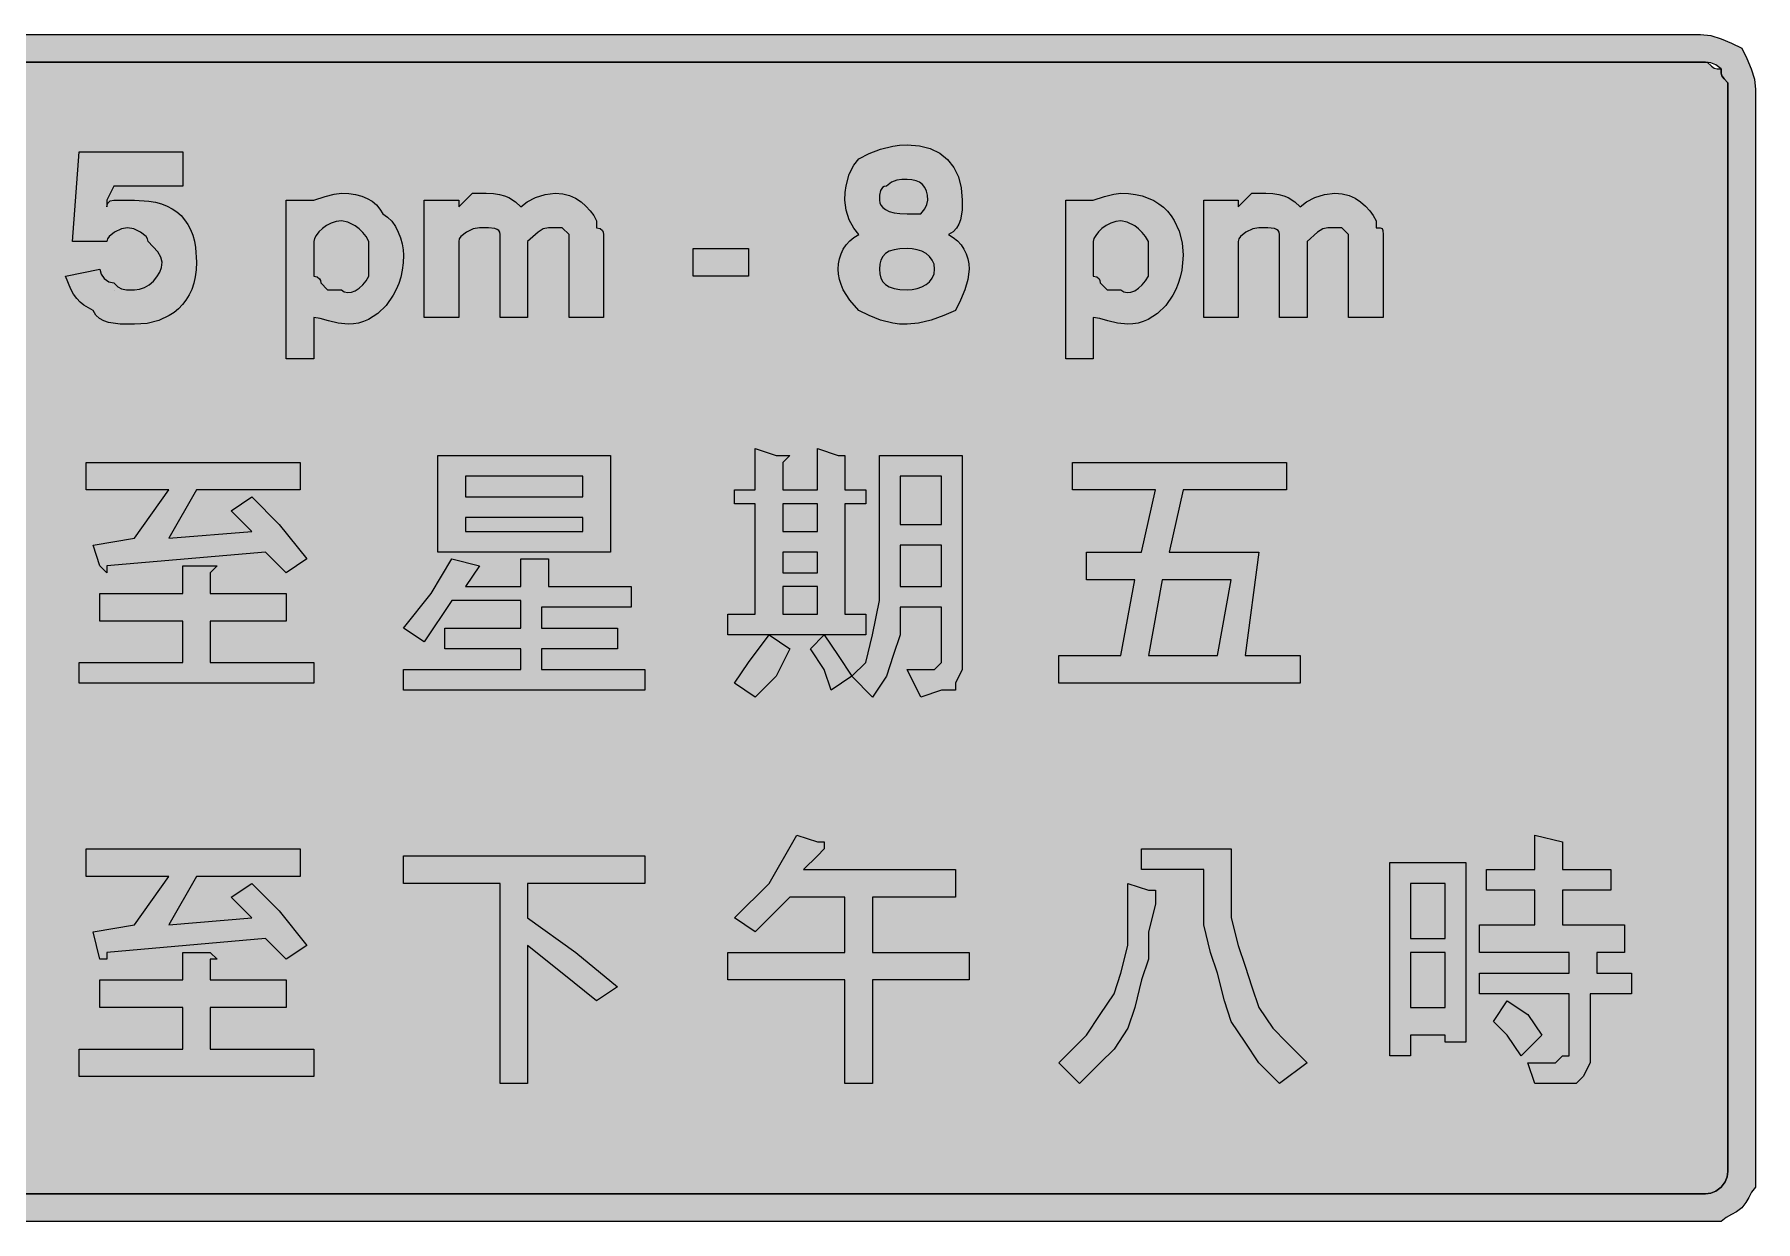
# Model space of a CAD drawing. Header units: metres. Extents: x 11 to 555, y 32 to 238.
# Drawn here: x 255.3 to 554.7, y 31.7 to 238.1 of the extents above; entities that cross this region are included whole.
import ezdxf

# ---------------------------------------------------------------- set-up
doc = ezdxf.new("R2010")
doc.units = ezdxf.units.M
for name, color, linetype, true_color in [('FILL_BLACK_000000', 7, 'Continuous', 0x000000), ('FILL_WHITE_FFFFFF', 7, 'Continuous', 0xffffff), ('STROKE_BLACK_000000', 7, 'Continuous', 0x000000)]:
    doc.layers.add(name, color=color, linetype=linetype, true_color=true_color)

msp = doc.modelspace()

# ---------------------------------------------------------------- hatches: boundary and pattern name
at = {"layer": 'FILL_BLACK_000000', "true_color": 0x000000}
h = msp.add_hatch(color=7, dxfattribs=at)
h.dxf.hatch_style = 1
h.paths.add_polyline_path([(546.87, 237.87), (548.67, 237.33), (550.47, 236.56), (552.27, 235.68), (553.15, 233.88), (553.92, 232.08), (554.46, 230.28), (554.67, 228.48), (554.67, 41.28), (554.67, 37.68), (553.96, 36.78), (553.47, 35.88), (552.98, 34.98), (552.27, 34.08), (551.37, 33.37), (550.47, 32.88), (549.57, 32.39), (548.67, 31.68), (545.07, 31.68), (21.87, 31.68), (20.07, 31.72), (18.27, 31.98), (17.37, 32.27), (16.47, 32.69), (15.57, 33.29), (14.67, 34.08), (13.1, 35.88), (11.97, 37.68), (11.58, 38.58), (11.3, 39.48), (11.13, 40.38), (11.07, 41.28), (11.07, 228.48), (11.13, 229.38), (11.3, 230.28), (11.58, 231.18), (11.97, 232.08), (13.1, 233.88), (14.67, 235.68), (15.57, 236.39), (16.47, 236.88), (17.37, 237.37), (18.27, 238.08), (21.87, 238.08), (545.07, 238.08), (546.87, 237.87)])
h.paths.add_polyline_path([(19.6, 232.87), (18.77, 232.39), (18.12, 231.78), (17.64, 231.05), (17.31, 230.24), (17.13, 229.38), (17.07, 228.48), (17.07, 41.28), (17.07, 40.08), (17.09, 39.37), (17.22, 38.88), (17.58, 38.39), (18.27, 37.68), (19.17, 36.99), (20.07, 36.63), (20.97, 36.5), (21.87, 36.48), (545.07, 36.48), (545.97, 36.5), (546.87, 36.63), (547.77, 36.99), (548.67, 37.68), (549.36, 38.58), (549.72, 39.48), (549.85, 40.38), (549.87, 41.28), (549.87, 228.48), (549.87, 229.68), (549.18, 230.39), (548.82, 230.88), (548.69, 231.37), (548.67, 232.08), (547.77, 232.77), (546.87, 233.13), (545.97, 233.26), (545.07, 233.28), (21.87, 233.28), (20.63, 233.17), (19.6, 232.87)], flags=16)
h = msp.add_hatch(color=7, dxfattribs=at)
h.dxf.hatch_style = 1
h.paths.add_polyline_path([(402.42, 188.43), (400.49, 189.2), (398.67, 190.08), (397.1, 191.88), (395.97, 193.68), (395.58, 194.58), (395.3, 195.48), (395.13, 196.38), (395.07, 197.28), (395.13, 198.18), (395.3, 199.06), (395.58, 199.92), (395.97, 200.73), (396.48, 201.49), (397.1, 202.17), (397.83, 202.78), (398.67, 203.28), (397.79, 204.39), (397.02, 205.83), (396.48, 207.5), (396.27, 209.28), (396.32, 210.57), (396.48, 211.75), (397.02, 213.78), (397.79, 215.35), (398.67, 216.48), (400.49, 217.36), (402.42, 218.13), (404.58, 218.67), (405.77, 218.83), (407.07, 218.88), (409.21, 218.71), (411.1, 218.22), (412.74, 217.42), (414.12, 216.33), (415.21, 214.95), (416.01, 213.31), (416.5, 211.42), (416.67, 209.28), (416.63, 207.5), (416.37, 205.83), (416.08, 205.07), (415.66, 204.39), (415.06, 203.78), (414.27, 203.28), (415.11, 202.78), (415.85, 202.17), (416.46, 201.49), (416.97, 200.73), (417.36, 199.92), (417.65, 199.06), (417.81, 198.18), (417.87, 197.28), (417.66, 195.48), (417.12, 193.68), (416.35, 191.88), (415.47, 190.08), (413.48, 189.2), (411.27, 188.43), (409.06, 187.89), (407.07, 187.68), (405.77, 187.73), (404.58, 187.89), (402.42, 188.43)])
h.paths.add_polyline_path([(403.97, 200.37), (403.32, 199.98), (402.84, 199.47), (402.51, 198.85), (402.33, 198.12), (402.27, 197.28), (402.33, 196.44), (402.51, 195.7), (402.84, 195.09), (403.32, 194.58), (403.97, 194.19), (404.8, 193.9), (405.83, 193.74), (407.07, 193.68), (407.97, 193.74), (408.83, 193.9), (409.64, 194.19), (410.37, 194.58), (410.98, 195.09), (411.46, 195.7), (411.76, 196.44), (411.87, 197.28), (411.76, 198.12), (411.46, 198.85), (410.98, 199.47), (410.37, 199.98), (409.64, 200.37), (408.83, 200.65), (407.97, 200.82), (407.07, 200.88), (405.83, 200.82), (404.8, 200.65), (403.97, 200.37)], flags=16)
h.paths.add_polyline_path([(410.45, 210.85), (410.16, 211.47), (409.77, 211.98), (409.26, 212.37), (408.65, 212.65), (407.91, 212.82), (407.07, 212.88), (406.17, 212.86), (405.27, 212.73), (404.37, 212.37), (403.47, 211.68), (403.07, 211.63), (402.78, 211.47), (402.42, 210.93), (402.29, 210.16), (402.27, 209.28), (402.33, 208.83), (402.51, 208.4), (402.84, 207.99), (403.32, 207.63), (403.97, 207.32), (404.8, 207.09), (405.83, 206.93), (407.07, 206.88), (409.47, 206.88), (410.16, 207.76), (410.52, 208.53), (410.67, 209.28), (410.61, 210.12), (410.45, 210.85)], flags=16)
h = msp.add_hatch(color=7, dxfattribs=at)
h.dxf.hatch_style = 1
h.paths.add_polyline_path([(273.57, 193.79), (274.43, 194.09), (275.24, 194.57), (275.97, 195.18), (276.58, 195.91), (277.06, 196.72), (277.36, 197.58), (277.47, 198.48), (277.26, 199.38), (276.72, 200.28), (275.07, 202.08), (274.96, 202.53), (274.68, 202.96), (273.72, 203.73), (272.54, 204.27), (271.47, 204.48), (270.4, 204.27), (269.22, 203.73), (268.26, 202.96), (267.98, 202.53), (267.87, 202.08), (261.87, 202.08), (263.07, 217.68), (281.07, 217.68), (281.07, 211.68), (269.07, 211.68), (267.87, 209.28), (267.87, 208.08), (267.92, 208.48), (268.06, 208.77), (268.47, 209.13), (269.07, 209.28), (270.27, 209.28), (272.67, 209.28), (275.2, 209.11), (276.34, 208.9), (277.4, 208.6), (278.37, 208.23), (279.25, 207.76), (280.05, 207.21), (280.77, 206.58), (281.4, 205.86), (281.95, 205.06), (282.42, 204.18), (282.8, 203.2), (283.09, 202.15), (283.3, 201.01), (283.47, 198.48), (283.41, 197.17), (283.25, 195.95), (282.99, 194.81), (282.63, 193.75), (282.17, 192.78), (281.63, 191.9), (281.02, 191.1), (280.32, 190.38), (279.55, 189.75), (278.72, 189.2), (276.89, 188.35), (274.86, 187.85), (272.67, 187.68), (270.2, 187.72), (268.17, 187.98), (267.33, 188.27), (266.6, 188.69), (265.98, 189.29), (265.47, 190.08), (263.88, 191.02), (263.21, 191.56), (262.62, 192.18), (262.08, 192.92), (261.59, 193.79), (260.67, 196.08), (266.67, 197.28), (266.88, 196.4), (267.42, 195.63), (268.19, 195.09), (269.07, 194.88), (269.8, 194.19), (270.42, 193.83), (271.26, 193.7), (272.67, 193.68), (273.57, 193.79)])
h = msp.add_hatch(color=7, dxfattribs=at)
h.dxf.hatch_style = 1
h.paths.add_polyline_path([(319.25, 197.1), (319, 195.9), (318.65, 194.77), (318.21, 193.71), (317.7, 192.72), (316.47, 190.98), (315.02, 189.58), (313.4, 188.54), (312.54, 188.17), (311.66, 187.9), (310.77, 187.74), (309.87, 187.68), (308.09, 187.87), (306.42, 188.28), (304.98, 188.69), (303.87, 188.88), (303.87, 181.68), (299.07, 181.68), (299.07, 209.28), (303.87, 209.28), (305.82, 209.88), (307.41, 210.29), (308.67, 210.48), (309.96, 210.42), (311.15, 210.25), (312.21, 209.97), (313.17, 209.58), (314.01, 209.07), (314.75, 208.45), (315.36, 207.72), (315.87, 206.88), (316.71, 206.32), (317.45, 205.59), (318.06, 204.71), (318.57, 203.73), (318.96, 202.7), (319.25, 201.65), (319.41, 200.63), (319.47, 199.68), (319.41, 198.36), (319.25, 197.1)])
h.paths.add_polyline_path([(309.76, 193.21), (310.4, 193.28), (311.07, 193.53), (311.74, 193.95), (312.38, 194.52), (312.97, 195.24), (313.47, 196.08), (313.47, 197.28), (313.47, 200.88), (313.47, 202.08), (312.97, 202.92), (312.38, 203.65), (311.74, 204.27), (311.07, 204.78), (309.76, 205.45), (308.67, 205.68), (307.77, 205.57), (306.91, 205.29), (306.1, 204.86), (305.37, 204.33), (304.76, 203.75), (304.28, 203.15), (303.98, 202.58), (303.87, 202.08), (303.87, 196.08), (304.47, 195.93), (304.88, 195.57), (305.02, 195.28), (305.07, 194.88), (306.27, 193.68), (308.67, 193.68), (309.17, 193.34), (309.76, 193.21)], flags=16)
h = msp.add_hatch(color=7, dxfattribs=at)
h.dxf.hatch_style = 1
h.paths.add_polyline_path([(343.77, 204.27), (342.87, 203.73), (341.07, 202.08), (341.07, 188.88), (336.27, 188.88), (336.27, 203.28), (336.21, 203.68), (336.05, 203.97), (335.76, 204.19), (335.37, 204.33), (334.25, 204.46), (332.67, 204.48), (331.6, 204.27), (330.42, 203.73), (329.46, 202.96), (329.18, 202.53), (329.07, 202.08), (329.07, 188.88), (323.07, 188.88), (323.07, 209.28), (329.07, 209.28), (329.07, 208.08), (331.47, 210.48), (333.87, 210.48), (335.11, 210.43), (336.16, 210.27), (337.03, 210.04), (337.77, 209.73), (338.93, 208.96), (339.87, 208.08), (340.98, 208.96), (342.42, 209.73), (344.09, 210.27), (345.87, 210.48), (347.16, 210.37), (348.35, 210.07), (349.41, 209.59), (350.37, 208.98), (351.21, 208.25), (351.95, 207.44), (352.56, 206.58), (353.07, 205.68), (353.07, 204.48), (353.67, 204.33), (354.08, 203.97), (354.22, 203.68), (354.27, 203.28), (354.27, 188.88), (348.27, 188.88), (348.27, 203.28), (347.07, 204.48), (344.67, 204.48), (343.77, 204.27)])
h = msp.add_hatch(color=7, dxfattribs=at)
h.dxf.hatch_style = 1
h.paths.add_polyline_path([(454.85, 197.1), (454.6, 195.9), (454.25, 194.77), (453.81, 193.71), (453.3, 192.72), (452.07, 190.98), (450.62, 189.58), (449, 188.54), (448.14, 188.17), (447.26, 187.9), (446.37, 187.74), (445.47, 187.68), (443.69, 187.87), (442.02, 188.28), (440.58, 188.69), (439.47, 188.88), (439.47, 181.68), (434.67, 181.68), (434.67, 209.28), (439.47, 209.28), (441.42, 209.88), (443.01, 210.29), (444.27, 210.48), (445.58, 210.42), (446.8, 210.26), (447.94, 210), (449, 209.64), (449.97, 209.18), (450.85, 208.64), (451.65, 208.03), (452.37, 207.33), (453, 206.56), (453.55, 205.73), (454.4, 203.9), (454.9, 201.87), (455.07, 199.68), (455.01, 198.36), (454.85, 197.1)])
h.paths.add_polyline_path([(445.36, 193.21), (446, 193.28), (446.67, 193.53), (447.34, 193.95), (447.98, 194.52), (448.57, 195.24), (449.07, 196.08), (449.07, 197.28), (449.07, 200.88), (449.07, 202.08), (448.57, 202.92), (447.98, 203.65), (447.34, 204.27), (446.67, 204.78), (445.36, 205.45), (444.27, 205.68), (443.37, 205.57), (442.51, 205.29), (441.7, 204.86), (440.97, 204.33), (440.36, 203.75), (439.88, 203.15), (439.58, 202.58), (439.47, 202.08), (439.47, 196.08), (440.07, 195.93), (440.48, 195.57), (440.62, 195.28), (440.67, 194.88), (441.87, 193.68), (444.27, 193.68), (444.77, 193.34), (445.36, 193.21)], flags=16)
h = msp.add_hatch(color=7, dxfattribs=at)
h.dxf.hatch_style = 1
h.paths.add_polyline_path([(479.37, 204.27), (478.47, 203.73), (476.67, 202.08), (476.67, 188.88), (471.87, 188.88), (471.87, 203.28), (471.81, 203.68), (471.65, 203.97), (471.36, 204.19), (470.97, 204.33), (469.85, 204.46), (468.27, 204.48), (467.2, 204.27), (466.02, 203.73), (465.06, 202.96), (464.78, 202.53), (464.67, 202.08), (464.67, 188.88), (458.67, 188.88), (458.67, 209.28), (464.67, 209.28), (464.67, 208.08), (467.07, 210.48), (469.47, 210.48), (470.71, 210.43), (471.76, 210.27), (472.63, 210.04), (473.37, 209.73), (474.53, 208.96), (475.47, 208.08), (476.58, 208.96), (478.02, 209.73), (479.69, 210.27), (481.47, 210.48), (482.76, 210.37), (483.95, 210.07), (485.01, 209.59), (485.97, 208.98), (486.81, 208.25), (487.55, 207.44), (488.16, 206.58), (488.67, 205.68), (488.67, 204.48), (489.36, 204.46), (489.72, 204.33), (489.85, 203.97), (489.87, 203.28), (489.87, 188.88), (483.87, 188.88), (483.87, 203.28), (482.67, 204.48), (480.27, 204.48), (479.37, 204.27)])
h = msp.add_hatch(color=7, dxfattribs=at)
h.dxf.hatch_style = 1
h.paths.add_polyline_path([(379.47, 196.08), (369.87, 196.08), (369.87, 200.88), (379.47, 200.88), (379.47, 196.08)])
h = msp.add_hatch(color=7, dxfattribs=at)
h.dxf.hatch_style = 1
h.paths.add_polyline_path([(325.47, 164.88), (355.47, 164.88), (355.47, 148.08), (325.47, 148.08), (325.47, 164.88)])
h.paths.add_polyline_path([(330.27, 161.28), (330.27, 157.68), (350.67, 157.68), (350.67, 161.28), (330.27, 161.28)], flags=16)
h.paths.add_polyline_path([(350.67, 154.08), (330.27, 154.08), (330.27, 151.68), (350.67, 151.68), (350.67, 154.08)], flags=16)
h = msp.add_hatch(color=7, dxfattribs=at)
h.dxf.hatch_style = 1
h.paths.add_polyline_path([(385.47, 164.88), (386.67, 164.88), (385.47, 163.68), (385.47, 158.88), (391.47, 158.88), (391.47, 166.08), (395.07, 164.88), (396.27, 164.88), (396.27, 163.68), (396.27, 158.88), (399.87, 158.88), (399.87, 156.48), (396.27, 156.48), (396.27, 137.28), (399.87, 137.28), (399.87, 133.68), (375.87, 133.68), (375.87, 137.28), (380.67, 137.28), (380.67, 156.48), (377.07, 156.48), (377.07, 158.88), (380.67, 158.88), (380.67, 166.08), (384.27, 164.88), (385.47, 164.88)])
h.paths.add_polyline_path([(385.47, 144.48), (391.47, 144.48), (391.47, 148.08), (385.47, 148.08), (385.47, 144.48)], flags=16)
h.paths.add_polyline_path([(385.47, 142.08), (385.47, 137.28), (391.47, 137.28), (391.47, 142.08), (385.47, 142.08)], flags=16)
h.paths.add_polyline_path([(391.47, 156.48), (385.47, 156.48), (385.47, 151.68), (391.47, 151.68), (391.47, 156.48)], flags=16)
h = msp.add_hatch(color=7, dxfattribs=at)
h.dxf.hatch_style = 1
h.paths.add_polyline_path([(416.67, 127.68), (415.47, 125.28), (415.47, 124.08), (413.07, 124.08), (409.47, 122.88), (407.07, 127.68), (410.67, 127.68), (411.87, 127.68), (413.07, 128.88), (413.07, 138.48), (405.87, 138.48), (405.87, 133.68), (404.67, 130.08), (403.47, 126.48), (401.07, 122.88), (397.47, 126.48), (399.87, 128.88), (401.07, 133.68), (402.27, 139.68), (402.27, 145.68), (402.27, 164.88), (416.67, 164.88), (416.67, 128.88), (416.67, 127.68)])
h.paths.add_polyline_path([(405.87, 149.28), (405.87, 142.08), (413.07, 142.08), (413.07, 149.28), (405.87, 149.28)], flags=16)
h.paths.add_polyline_path([(413.07, 161.28), (405.87, 161.28), (405.87, 152.88), (413.07, 152.88), (413.07, 161.28)], flags=16)
h = msp.add_hatch(color=7, dxfattribs=at)
h.dxf.hatch_style = 1
h.paths.add_polyline_path([(264.27, 163.68), (301.47, 163.68), (301.47, 158.88), (283.47, 158.88), (278.67, 150.48), (293.07, 151.68), (289.47, 155.28), (293.07, 157.68), (297.87, 152.88), (302.67, 146.88), (299.07, 144.48), (295.47, 148.08), (267.87, 145.68), (267.87, 144.48), (266.67, 145.68), (265.47, 149.28), (272.67, 150.48), (278.67, 158.88), (264.27, 158.88), (264.27, 163.68)])
h = msp.add_hatch(color=7, dxfattribs=at)
h.dxf.hatch_style = 1
h.paths.add_polyline_path([(473.07, 158.88), (455.07, 158.88), (452.67, 148.08), (468.27, 148.08), (465.87, 130.08), (475.47, 130.08), (475.47, 125.28), (433.47, 125.28), (433.47, 130.08), (444.27, 130.08), (446.67, 143.28), (438.27, 143.28), (438.27, 148.08), (447.87, 148.08), (450.27, 158.88), (435.87, 158.88), (435.87, 163.68), (473.07, 163.68), (473.07, 158.88)])
h.paths.add_polyline_path([(463.47, 143.28), (451.47, 143.28), (449.07, 130.08), (461.07, 130.08), (463.47, 143.28)], flags=16)
h = msp.add_hatch(color=7, dxfattribs=at)
h.dxf.hatch_style = 1
h.paths.add_polyline_path([(330.27, 142.08), (339.87, 142.08), (339.87, 146.88), (343.47, 146.88), (344.67, 146.88), (344.67, 145.68), (344.67, 144.48), (344.67, 142.08), (359.07, 142.08), (359.07, 138.48), (343.47, 138.48), (343.47, 134.88), (356.67, 134.88), (356.67, 131.28), (343.47, 131.28), (343.47, 127.68), (361.47, 127.68), (361.47, 124.08), (319.47, 124.08), (319.47, 127.68), (339.87, 127.68), (339.87, 131.28), (326.67, 131.28), (326.67, 134.88), (339.87, 134.88), (339.87, 139.68), (327.87, 139.68), (323.07, 132.48), (319.47, 134.88), (324.27, 140.88), (327.87, 146.88), (332.67, 145.68), (330.27, 142.08)])
h = msp.add_hatch(color=7, dxfattribs=at)
h.dxf.hatch_style = 1
h.paths.add_polyline_path([(263.07, 128.88), (281.07, 128.88), (281.07, 136.08), (266.67, 136.08), (266.67, 140.88), (281.07, 140.88), (281.07, 145.68), (284.67, 145.68), (285.87, 145.68), (287.07, 145.68), (285.87, 144.48), (285.87, 140.88), (299.07, 140.88), (299.07, 136.08), (285.87, 136.08), (285.87, 128.88), (303.87, 128.88), (303.87, 125.28), (263.07, 125.28), (263.07, 128.88)])
h = msp.add_hatch(color=7, dxfattribs=at)
h.dxf.hatch_style = 1
h.paths.add_polyline_path([(379.47, 128.88), (383.07, 133.68), (386.67, 131.28), (384.27, 126.48), (380.67, 122.88), (377.07, 125.28), (379.47, 128.88)])
h = msp.add_hatch(color=7, dxfattribs=at)
h.dxf.hatch_style = 1
h.paths.add_polyline_path([(395.07, 130.08), (397.47, 126.48), (393.87, 124.08), (392.67, 127.68), (390.27, 131.28), (392.67, 133.68), (395.07, 130.08)])
h = msp.add_hatch(color=7, dxfattribs=at)
h.dxf.hatch_style = 1
h.paths.add_polyline_path([(383.07, 90.48), (387.87, 98.88), (391.47, 97.68), (392.67, 97.68), (392.67, 96.48), (391.47, 95.28), (389.07, 92.88), (415.47, 92.88), (415.47, 88.08), (401.07, 88.08), (401.07, 78.48), (417.87, 78.48), (417.87, 73.68), (401.07, 73.68), (401.07, 55.68), (396.27, 55.68), (396.27, 73.68), (375.87, 73.68), (375.87, 78.48), (396.27, 78.48), (396.27, 88.08), (386.67, 88.08), (380.67, 82.08), (377.07, 84.48), (383.07, 90.48)])
h = msp.add_hatch(color=7, dxfattribs=at)
h.dxf.hatch_style = 1
h.paths.add_polyline_path([(521.07, 92.88), (529.47, 92.88), (529.47, 89.28), (521.07, 89.28), (521.07, 83.28), (531.87, 83.28), (531.87, 78.48), (527.07, 78.48), (527.07, 74.88), (533.07, 74.88), (533.07, 71.28), (525.87, 71.28), (525.87, 60.48), (525.87, 59.28), (524.67, 56.88), (523.47, 55.68), (519.87, 55.68), (516.27, 55.68), (515.07, 59.28), (519.87, 59.28), (521.07, 60.48), (522.27, 60.48), (522.27, 61.68), (522.27, 62.88), (522.27, 71.28), (506.67, 71.28), (506.67, 74.88), (522.27, 74.88), (522.27, 78.48), (506.67, 78.48), (506.67, 83.28), (516.27, 83.28), (516.27, 89.28), (507.87, 89.28), (507.87, 92.88), (516.27, 92.88), (516.27, 98.88), (521.07, 97.68), (521.07, 96.48), (521.07, 92.88)])
h = msp.add_hatch(color=7, dxfattribs=at)
h.dxf.hatch_style = 1
h.paths.add_polyline_path([(264.27, 96.48), (301.47, 96.48), (301.47, 91.68), (283.47, 91.68), (278.67, 83.28), (293.07, 84.48), (289.47, 88.08), (293.07, 90.48), (297.87, 85.68), (302.67, 79.68), (299.07, 77.28), (295.47, 80.88), (267.87, 78.48), (267.87, 77.28), (266.67, 77.28), (265.47, 82.08), (272.67, 83.28), (278.67, 91.68), (264.27, 91.68), (264.27, 96.48)])
h = msp.add_hatch(color=7, dxfattribs=at)
h.dxf.hatch_style = 1
h.paths.add_polyline_path([(463.47, 96.48), (463.47, 88.08), (463.47, 84.48), (464.67, 79.68), (465.87, 76.08), (467.07, 72.48), (468.27, 68.88), (470.67, 65.28), (473.07, 62.88), (476.67, 59.28), (471.87, 55.68), (468.27, 59.28), (465.87, 62.88), (463.47, 66.48), (462.27, 70.08), (461.07, 74.88), (459.87, 78.48), (458.67, 83.28), (458.67, 88.08), (458.67, 92.88), (447.87, 92.88), (447.87, 96.48), (463.47, 96.48)])
h = msp.add_hatch(color=7, dxfattribs=at)
h.dxf.hatch_style = 1
h.paths.add_polyline_path([(361.47, 95.28), (361.47, 90.48), (341.07, 90.48), (341.07, 84.48), (349.47, 78.48), (356.67, 72.48), (353.07, 70.08), (347.07, 74.88), (341.07, 79.68), (341.07, 55.68), (336.27, 55.68), (336.27, 90.48), (319.47, 90.48), (319.47, 95.28), (361.47, 95.28)])
h = msp.add_hatch(color=7, dxfattribs=at)
h.dxf.hatch_style = 1
h.paths.add_polyline_path([(500.67, 62.88), (500.67, 64.08), (494.67, 64.08), (494.67, 60.48), (491.07, 60.48), (491.07, 62.88), (491.07, 94.08), (504.27, 94.08), (504.27, 62.88), (500.67, 62.88)])
h.paths.add_polyline_path([(494.67, 90.48), (494.67, 80.88), (500.67, 80.88), (500.67, 90.48), (494.67, 90.48)], flags=16)
h.paths.add_polyline_path([(500.67, 78.48), (494.67, 78.48), (494.67, 68.88), (500.67, 68.88), (500.67, 78.48)], flags=16)
h = msp.add_hatch(color=7, dxfattribs=at)
h.dxf.hatch_style = 1
h.paths.add_polyline_path([(435.87, 61.68), (438.27, 64.08), (440.67, 67.68), (443.07, 71.28), (444.27, 74.88), (445.47, 79.68), (445.47, 84.48), (445.47, 90.48), (449.07, 89.28), (450.27, 89.28), (450.27, 88.08), (450.27, 86.88), (449.07, 82.08), (449.07, 77.28), (447.87, 73.68), (446.67, 68.88), (445.47, 65.28), (443.07, 61.68), (440.67, 59.28), (437.07, 55.68), (433.47, 59.28), (435.87, 61.68)])
h = msp.add_hatch(color=7, dxfattribs=at)
h.dxf.hatch_style = 1
h.paths.add_polyline_path([(263.07, 61.68), (281.07, 61.68), (281.07, 68.88), (266.67, 68.88), (266.67, 73.68), (281.07, 73.68), (281.07, 78.48), (284.67, 78.48), (285.87, 78.48), (287.07, 77.28), (285.87, 77.28), (285.87, 73.68), (299.07, 73.68), (299.07, 68.88), (285.87, 68.88), (285.87, 61.68), (303.87, 61.68), (303.87, 56.88), (263.07, 56.88), (263.07, 61.68)])
h = msp.add_hatch(color=7, dxfattribs=at)
h.dxf.hatch_style = 1
h.paths.add_polyline_path([(515.07, 67.68), (517.47, 64.08), (513.87, 60.48), (511.47, 64.08), (509.07, 66.48), (511.47, 70.08), (515.07, 67.68)])
at = {"layer": 'FILL_WHITE_FFFFFF', "true_color": 0xffffff}
h = msp.add_hatch(color=7, dxfattribs=at)
h.dxf.hatch_style = 1
h.paths.add_polyline_path([(545.07, 233.28), (546.27, 233.28), (546.98, 232.59), (547.47, 232.23), (547.96, 232.1), (548.67, 232.08), (548.69, 231.37), (548.82, 230.88), (549.18, 230.39), (549.87, 229.68), (549.87, 228.48), (549.87, 41.28), (549.85, 40.38), (549.72, 39.48), (549.36, 38.58), (548.67, 37.68), (547.77, 36.99), (546.87, 36.63), (545.97, 36.5), (545.07, 36.48), (21.87, 36.48), (20.97, 36.5), (20.07, 36.63), (19.17, 36.99), (18.27, 37.68), (17.58, 38.39), (17.22, 38.88), (17.09, 39.37), (17.07, 40.08), (17.07, 41.28), (17.07, 228.48), (17.13, 229.38), (17.31, 230.24), (17.64, 231.05), (18.12, 231.78), (18.77, 232.39), (19.6, 232.87), (20.63, 233.17), (21.87, 233.28), (545.07, 233.28)])

# ---------------------------------------------------------------- linework, layer by layer
at = {"layer": 'FILL_BLACK_000000', "lineweight": 0, "true_color": 0x000000}
for points in [[(21.87, 238.08), (545.07, 238.08), (546.87, 237.87), (548.67, 237.33), (550.47, 236.56), (552.27, 235.68), (553.15, 233.88), (553.92, 232.08), (554.46, 230.28), (554.67, 228.48), (554.67, 41.28), (554.67, 37.68), (553.96, 36.78), (553.47, 35.88), (552.98, 34.98), (552.27, 34.08), (551.37, 33.37), (550.47, 32.88), (549.57, 32.39), (548.67, 31.68), (545.07, 31.68), (21.87, 31.68)], [(21.87, 36.48), (545.07, 36.48), (545.97, 36.5), (546.87, 36.63), (547.77, 36.99), (548.67, 37.68), (549.36, 38.58), (549.72, 39.48), (549.85, 40.38), (549.87, 41.28), (549.87, 228.48), (549.87, 229.68), (549.18, 230.39), (548.82, 230.88), (548.69, 231.37), (548.67, 232.08), (547.77, 232.77), (546.87, 233.13), (545.97, 233.26), (545.07, 233.28), (21.87, 233.28)]]:
    msp.add_lwpolyline(points, dxfattribs=at)
for points in [[(402.42, 188.43), (400.49, 189.2), (398.67, 190.08), (397.1, 191.88), (395.97, 193.68), (395.58, 194.58), (395.3, 195.48), (395.13, 196.38), (395.07, 197.28), (395.13, 198.18), (395.3, 199.06), (395.58, 199.92), (395.97, 200.73), (396.48, 201.49), (397.1, 202.17), (397.83, 202.78), (398.67, 203.28), (397.79, 204.39), (397.02, 205.83), (396.48, 207.5), (396.27, 209.28), (396.32, 210.57), (396.48, 211.75), (397.02, 213.78), (397.79, 215.35), (398.67, 216.48), (400.49, 217.36), (402.42, 218.13), (404.58, 218.67), (405.77, 218.83), (407.07, 218.88), (409.21, 218.71), (411.1, 218.22), (412.74, 217.42), (414.12, 216.33), (415.21, 214.95), (416.01, 213.31), (416.5, 211.42), (416.67, 209.28), (416.63, 207.5), (416.37, 205.83), (416.08, 205.07), (415.66, 204.39), (415.06, 203.78), (414.27, 203.28), (415.11, 202.78), (415.85, 202.17), (416.46, 201.49), (416.97, 200.73), (417.36, 199.92), (417.65, 199.06), (417.81, 198.18), (417.87, 197.28), (417.66, 195.48), (417.12, 193.68), (416.35, 191.88), (415.47, 190.08), (413.48, 189.2), (411.27, 188.43), (409.06, 187.89), (407.07, 187.68), (405.77, 187.73), (404.58, 187.89)], [(273.57, 193.79), (274.43, 194.09), (275.24, 194.57), (275.97, 195.18), (276.58, 195.91), (277.06, 196.72), (277.36, 197.58), (277.47, 198.48), (277.26, 199.38), (276.72, 200.28), (275.07, 202.08), (274.96, 202.53), (274.68, 202.96), (273.72, 203.73), (272.54, 204.27), (271.47, 204.48), (270.4, 204.27), (269.22, 203.73), (268.26, 202.96), (267.98, 202.53), (267.87, 202.08), (261.87, 202.08), (263.07, 217.68), (281.07, 217.68), (281.07, 211.68), (269.07, 211.68), (267.87, 209.28), (267.87, 208.08), (267.92, 208.48), (268.06, 208.77), (268.47, 209.13), (269.07, 209.28), (270.27, 209.28), (272.67, 209.28), (275.2, 209.11), (276.34, 208.9), (277.4, 208.6), (278.37, 208.23), (279.25, 207.76), (280.05, 207.21), (280.77, 206.58), (281.4, 205.86), (281.95, 205.06), (282.42, 204.18), (282.8, 203.2), (283.09, 202.15), (283.3, 201.01), (283.47, 198.48), (283.41, 197.17), (283.25, 195.95), (282.99, 194.81), (282.63, 193.75), (282.17, 192.78), (281.63, 191.9), (281.02, 191.1), (280.32, 190.38), (279.55, 189.75), (278.72, 189.2), (276.89, 188.35), (274.86, 187.85), (272.67, 187.68), (270.2, 187.72), (268.17, 187.98), (267.33, 188.27), (266.6, 188.69), (265.98, 189.29), (265.47, 190.08), (263.88, 191.02), (263.21, 191.56), (262.62, 192.18), (262.08, 192.92), (261.59, 193.79), (260.67, 196.08), (266.67, 197.28), (266.88, 196.4), (267.42, 195.63), (268.19, 195.09), (269.07, 194.88), (269.8, 194.19), (270.42, 193.83), (271.26, 193.7), (272.67, 193.68)], [(410.45, 210.85), (410.16, 211.47), (409.77, 211.98), (409.26, 212.37), (408.65, 212.65), (407.91, 212.82), (407.07, 212.88), (406.17, 212.86), (405.27, 212.73), (404.37, 212.37), (403.47, 211.68), (403.07, 211.63), (402.78, 211.47), (402.42, 210.93), (402.29, 210.16), (402.27, 209.28), (402.33, 208.83), (402.51, 208.4), (402.84, 207.99), (403.32, 207.63), (403.97, 207.32), (404.8, 207.09), (405.83, 206.93), (407.07, 206.88), (409.47, 206.88), (410.16, 207.76), (410.52, 208.53), (410.67, 209.28), (410.61, 210.12)], [(319.25, 197.1), (319, 195.9), (318.65, 194.77), (318.21, 193.71), (317.7, 192.72), (316.47, 190.98), (315.02, 189.58), (313.4, 188.54), (312.54, 188.17), (311.66, 187.9), (310.77, 187.74), (309.87, 187.68), (308.09, 187.87), (306.42, 188.28), (304.98, 188.69), (303.87, 188.88), (303.87, 181.68), (299.07, 181.68), (299.07, 209.28), (303.87, 209.28), (305.82, 209.88), (307.41, 210.29), (308.67, 210.48), (309.96, 210.42), (311.15, 210.25), (312.21, 209.97), (313.17, 209.58), (314.01, 209.07), (314.75, 208.45), (315.36, 207.72), (315.87, 206.88), (316.71, 206.32), (317.45, 205.59), (318.06, 204.71), (318.57, 203.73), (318.96, 202.7), (319.25, 201.65), (319.41, 200.63), (319.47, 199.68), (319.41, 198.36)], [(343.77, 204.27), (342.87, 203.73), (341.07, 202.08), (341.07, 188.88), (336.27, 188.88), (336.27, 203.28), (336.21, 203.68), (336.05, 203.97), (335.76, 204.19), (335.37, 204.33), (334.25, 204.46), (332.67, 204.48), (331.6, 204.27), (330.42, 203.73), (329.46, 202.96), (329.18, 202.53), (329.07, 202.08), (329.07, 188.88), (323.07, 188.88), (323.07, 209.28), (329.07, 209.28), (329.07, 208.08), (331.47, 210.48), (333.87, 210.48), (335.11, 210.43), (336.16, 210.27), (337.03, 210.04), (337.77, 209.73), (338.93, 208.96), (339.87, 208.08), (340.98, 208.96), (342.42, 209.73), (344.09, 210.27), (345.87, 210.48), (347.16, 210.37), (348.35, 210.07), (349.41, 209.59), (350.37, 208.98), (351.21, 208.25), (351.95, 207.44), (352.56, 206.58), (353.07, 205.68), (353.07, 204.48), (353.67, 204.33), (354.08, 203.97), (354.22, 203.68), (354.27, 203.28), (354.27, 188.88), (348.27, 188.88), (348.27, 203.28), (347.07, 204.48), (344.67, 204.48)], [(454.85, 197.1), (454.6, 195.9), (454.25, 194.77), (453.81, 193.71), (453.3, 192.72), (452.07, 190.98), (450.62, 189.58), (449, 188.54), (448.14, 188.17), (447.26, 187.9), (446.37, 187.74), (445.47, 187.68), (443.69, 187.87), (442.02, 188.28), (440.58, 188.69), (439.47, 188.88), (439.47, 181.68), (434.67, 181.68), (434.67, 209.28), (439.47, 209.28), (441.42, 209.88), (443.01, 210.29), (444.27, 210.48), (445.58, 210.42), (446.8, 210.26), (447.94, 210), (449, 209.64), (449.97, 209.18), (450.85, 208.64), (451.65, 208.03), (452.37, 207.33), (453, 206.56), (453.55, 205.73), (454.4, 203.9), (454.9, 201.87), (455.07, 199.68), (455.01, 198.36)], [(479.37, 204.27), (478.47, 203.73), (476.67, 202.08), (476.67, 188.88), (471.87, 188.88), (471.87, 203.28), (471.81, 203.68), (471.65, 203.97), (471.36, 204.19), (470.97, 204.33), (469.85, 204.46), (468.27, 204.48), (467.2, 204.27), (466.02, 203.73), (465.06, 202.96), (464.78, 202.53), (464.67, 202.08), (464.67, 188.88), (458.67, 188.88), (458.67, 209.28), (464.67, 209.28), (464.67, 208.08), (467.07, 210.48), (469.47, 210.48), (470.71, 210.43), (471.76, 210.27), (472.63, 210.04), (473.37, 209.73), (474.53, 208.96), (475.47, 208.08), (476.58, 208.96), (478.02, 209.73), (479.69, 210.27), (481.47, 210.48), (482.76, 210.37), (483.95, 210.07), (485.01, 209.59), (485.97, 208.98), (486.81, 208.25), (487.55, 207.44), (488.16, 206.58), (488.67, 205.68), (488.67, 204.48), (489.36, 204.46), (489.72, 204.33), (489.85, 203.97), (489.87, 203.28), (489.87, 188.88), (483.87, 188.88), (483.87, 203.28), (482.67, 204.48), (480.27, 204.48)], [(309.76, 193.21), (310.4, 193.28), (311.07, 193.53), (311.74, 193.95), (312.38, 194.52), (312.97, 195.24), (313.47, 196.08), (313.47, 197.28), (313.47, 200.88), (313.47, 202.08), (312.97, 202.92), (312.38, 203.65), (311.74, 204.27), (311.07, 204.78), (309.76, 205.45), (308.67, 205.68), (307.77, 205.57), (306.91, 205.29), (306.1, 204.86), (305.37, 204.33), (304.76, 203.75), (304.28, 203.15), (303.98, 202.58), (303.87, 202.08), (303.87, 196.08), (304.47, 195.93), (304.88, 195.57), (305.02, 195.28), (305.07, 194.88), (306.27, 193.68), (308.67, 193.68), (309.17, 193.34)], [(445.36, 193.21), (446, 193.28), (446.67, 193.53), (447.34, 193.95), (447.98, 194.52), (448.57, 195.24), (449.07, 196.08), (449.07, 197.28), (449.07, 200.88), (449.07, 202.08), (448.57, 202.92), (447.98, 203.65), (447.34, 204.27), (446.67, 204.78), (445.36, 205.45), (444.27, 205.68), (443.37, 205.57), (442.51, 205.29), (441.7, 204.86), (440.97, 204.33), (440.36, 203.75), (439.88, 203.15), (439.58, 202.58), (439.47, 202.08), (439.47, 196.08), (440.07, 195.93), (440.48, 195.57), (440.62, 195.28), (440.67, 194.88), (441.87, 193.68), (444.27, 193.68), (444.77, 193.34)], [(379.47, 196.08), (369.87, 196.08), (369.87, 200.88), (379.47, 200.88)], [(403.97, 200.37), (403.32, 199.98), (402.84, 199.47), (402.51, 198.85), (402.33, 198.12), (402.27, 197.28), (402.33, 196.44), (402.51, 195.7), (402.84, 195.09), (403.32, 194.58), (403.97, 194.19), (404.8, 193.9), (405.83, 193.74), (407.07, 193.68), (407.97, 193.74), (408.83, 193.9), (409.64, 194.19), (410.37, 194.58), (410.98, 195.09), (411.46, 195.7), (411.76, 196.44), (411.87, 197.28), (411.76, 198.12), (411.46, 198.85), (410.98, 199.47), (410.37, 199.98), (409.64, 200.37), (408.83, 200.65), (407.97, 200.82), (407.07, 200.88), (405.83, 200.82), (404.8, 200.65)], [(325.47, 164.88), (355.47, 164.88), (355.47, 148.08), (325.47, 148.08)], [(385.47, 164.88), (386.67, 164.88), (385.47, 163.68), (385.47, 158.88), (391.47, 158.88), (391.47, 166.08), (395.07, 164.88), (396.27, 164.88), (396.27, 163.68), (396.27, 158.88), (399.87, 158.88), (399.87, 156.48), (396.27, 156.48), (396.27, 137.28), (399.87, 137.28), (399.87, 133.68), (375.87, 133.68), (375.87, 137.28), (380.67, 137.28), (380.67, 156.48), (377.07, 156.48), (377.07, 158.88), (380.67, 158.88), (380.67, 166.08), (384.27, 164.88)], [(416.67, 127.68), (415.47, 125.28), (415.47, 124.08), (413.07, 124.08), (409.47, 122.88), (407.07, 127.68), (410.67, 127.68), (411.87, 127.68), (413.07, 128.88), (413.07, 138.48), (405.87, 138.48), (405.87, 133.68), (404.67, 130.08), (403.47, 126.48), (401.07, 122.88), (397.47, 126.48), (399.87, 128.88), (401.07, 133.68), (402.27, 139.68), (402.27, 145.68), (402.27, 164.88), (416.67, 164.88), (416.67, 128.88)], [(264.27, 163.68), (301.47, 163.68), (301.47, 158.88), (283.47, 158.88), (278.67, 150.48), (293.07, 151.68), (289.47, 155.28), (293.07, 157.68), (297.87, 152.88), (302.67, 146.88), (299.07, 144.48), (295.47, 148.08), (267.87, 145.68), (267.87, 144.48), (266.67, 145.68), (265.47, 149.28), (272.67, 150.48), (278.67, 158.88), (264.27, 158.88)], [(473.07, 158.88), (455.07, 158.88), (452.67, 148.08), (468.27, 148.08), (465.87, 130.08), (475.47, 130.08), (475.47, 125.28), (433.47, 125.28), (433.47, 130.08), (444.27, 130.08), (446.67, 143.28), (438.27, 143.28), (438.27, 148.08), (447.87, 148.08), (450.27, 158.88), (435.87, 158.88), (435.87, 163.68), (473.07, 163.68)], [(330.27, 161.28), (330.27, 157.68), (350.67, 157.68), (350.67, 161.28)], [(413.07, 161.28), (405.87, 161.28), (405.87, 152.88), (413.07, 152.88)], [(391.47, 156.48), (385.47, 156.48), (385.47, 151.68), (391.47, 151.68)], [(350.67, 154.08), (330.27, 154.08), (330.27, 151.68), (350.67, 151.68)], [(330.27, 142.08), (339.87, 142.08), (339.87, 146.88), (343.47, 146.88), (344.67, 146.88), (344.67, 145.68), (344.67, 144.48), (344.67, 142.08), (359.07, 142.08), (359.07, 138.48), (343.47, 138.48), (343.47, 134.88), (356.67, 134.88), (356.67, 131.28), (343.47, 131.28), (343.47, 127.68), (361.47, 127.68), (361.47, 124.08), (319.47, 124.08), (319.47, 127.68), (339.87, 127.68), (339.87, 131.28), (326.67, 131.28), (326.67, 134.88), (339.87, 134.88), (339.87, 139.68), (327.87, 139.68), (323.07, 132.48), (319.47, 134.88), (324.27, 140.88), (327.87, 146.88), (332.67, 145.68)], [(385.47, 144.48), (391.47, 144.48), (391.47, 148.08), (385.47, 148.08)], [(405.87, 149.28), (405.87, 142.08), (413.07, 142.08), (413.07, 149.28)], [(263.07, 128.88), (281.07, 128.88), (281.07, 136.08), (266.67, 136.08), (266.67, 140.88), (281.07, 140.88), (281.07, 145.68), (284.67, 145.68), (285.87, 145.68), (287.07, 145.68), (285.87, 144.48), (285.87, 140.88), (299.07, 140.88), (299.07, 136.08), (285.87, 136.08), (285.87, 128.88), (303.87, 128.88), (303.87, 125.28), (263.07, 125.28)], [(385.47, 142.08), (385.47, 137.28), (391.47, 137.28), (391.47, 142.08)], [(463.47, 143.28), (451.47, 143.28), (449.07, 130.08), (461.07, 130.08)], [(379.47, 128.88), (383.07, 133.68), (386.67, 131.28), (384.27, 126.48), (380.67, 122.88), (377.07, 125.28)], [(395.07, 130.08), (397.47, 126.48), (393.87, 124.08), (392.67, 127.68), (390.27, 131.28), (392.67, 133.68)], [(383.07, 90.48), (387.87, 98.88), (391.47, 97.68), (392.67, 97.68), (392.67, 96.48), (391.47, 95.28), (389.07, 92.88), (415.47, 92.88), (415.47, 88.08), (401.07, 88.08), (401.07, 78.48), (417.87, 78.48), (417.87, 73.68), (401.07, 73.68), (401.07, 55.68), (396.27, 55.68), (396.27, 73.68), (375.87, 73.68), (375.87, 78.48), (396.27, 78.48), (396.27, 88.08), (386.67, 88.08), (380.67, 82.08), (377.07, 84.48)], [(521.07, 92.88), (529.47, 92.88), (529.47, 89.28), (521.07, 89.28), (521.07, 83.28), (531.87, 83.28), (531.87, 78.48), (527.07, 78.48), (527.07, 74.88), (533.07, 74.88), (533.07, 71.28), (525.87, 71.28), (525.87, 60.48), (525.87, 59.28), (524.67, 56.88), (523.47, 55.68), (519.87, 55.68), (516.27, 55.68), (515.07, 59.28), (519.87, 59.28), (521.07, 60.48), (522.27, 60.48), (522.27, 61.68), (522.27, 62.88), (522.27, 71.28), (506.67, 71.28), (506.67, 74.88), (522.27, 74.88), (522.27, 78.48), (506.67, 78.48), (506.67, 83.28), (516.27, 83.28), (516.27, 89.28), (507.87, 89.28), (507.87, 92.88), (516.27, 92.88), (516.27, 98.88), (521.07, 97.68), (521.07, 96.48)], [(264.27, 96.48), (301.47, 96.48), (301.47, 91.68), (283.47, 91.68), (278.67, 83.28), (293.07, 84.48), (289.47, 88.08), (293.07, 90.48), (297.87, 85.68), (302.67, 79.68), (299.07, 77.28), (295.47, 80.88), (267.87, 78.48), (267.87, 77.28), (266.67, 77.28), (265.47, 82.08), (272.67, 83.28), (278.67, 91.68), (264.27, 91.68)], [(463.47, 96.48), (463.47, 88.08), (463.47, 84.48), (464.67, 79.68), (465.87, 76.08), (467.07, 72.48), (468.27, 68.88), (470.67, 65.28), (473.07, 62.88), (476.67, 59.28), (471.87, 55.68), (468.27, 59.28), (465.87, 62.88), (463.47, 66.48), (462.27, 70.08), (461.07, 74.88), (459.87, 78.48), (458.67, 83.28), (458.67, 88.08), (458.67, 92.88), (447.87, 92.88), (447.87, 96.48)], [(361.47, 95.28), (361.47, 90.48), (341.07, 90.48), (341.07, 84.48), (349.47, 78.48), (356.67, 72.48), (353.07, 70.08), (347.07, 74.88), (341.07, 79.68), (341.07, 55.68), (336.27, 55.68), (336.27, 90.48), (319.47, 90.48), (319.47, 95.28)], [(500.67, 62.88), (500.67, 64.08), (494.67, 64.08), (494.67, 60.48), (491.07, 60.48), (491.07, 62.88), (491.07, 94.08), (504.27, 94.08), (504.27, 62.88)], [(435.87, 61.68), (438.27, 64.08), (440.67, 67.68), (443.07, 71.28), (444.27, 74.88), (445.47, 79.68), (445.47, 84.48), (445.47, 90.48), (449.07, 89.28), (450.27, 89.28), (450.27, 88.08), (450.27, 86.88), (449.07, 82.08), (449.07, 77.28), (447.87, 73.68), (446.67, 68.88), (445.47, 65.28), (443.07, 61.68), (440.67, 59.28), (437.07, 55.68), (433.47, 59.28)], [(494.67, 90.48), (494.67, 80.88), (500.67, 80.88), (500.67, 90.48)], [(263.07, 61.68), (281.07, 61.68), (281.07, 68.88), (266.67, 68.88), (266.67, 73.68), (281.07, 73.68), (281.07, 78.48), (284.67, 78.48), (285.87, 78.48), (287.07, 77.28), (285.87, 77.28), (285.87, 73.68), (299.07, 73.68), (299.07, 68.88), (285.87, 68.88), (285.87, 61.68), (303.87, 61.68), (303.87, 56.88), (263.07, 56.88)], [(500.67, 78.48), (494.67, 78.48), (494.67, 68.88), (500.67, 68.88)], [(515.07, 67.68), (517.47, 64.08), (513.87, 60.48), (511.47, 64.08), (509.07, 66.48), (511.47, 70.08)]]:
    msp.add_lwpolyline(points, close=True, dxfattribs=at)
at = {"layer": 'FILL_WHITE_FFFFFF', "lineweight": 0, "true_color": 0xffffff}
msp.add_lwpolyline([(21.87, 233.28), (545.07, 233.28), (546.27, 233.28), (546.98, 232.59), (547.47, 232.23), (547.96, 232.1), (548.67, 232.08), (548.69, 231.37), (548.82, 230.88), (549.18, 230.39), (549.87, 229.68), (549.87, 228.48), (549.87, 41.28), (549.85, 40.38), (549.72, 39.48), (549.36, 38.58), (548.67, 37.68), (547.77, 36.99), (546.87, 36.63), (545.97, 36.5), (545.07, 36.48), (21.87, 36.48)], dxfattribs=at)
at = {"layer": 'STROKE_BLACK_000000', "lineweight": 0, "true_color": 0x000000}
msp.add_lwpolyline([(269.27, 193.52), (269.27, 193.52)], dxfattribs=at)
msp.add_lwpolyline([(269.27, 193.52), (269.27, 193.52)], dxfattribs=at)

doc.saveas('drawing.dxf')
